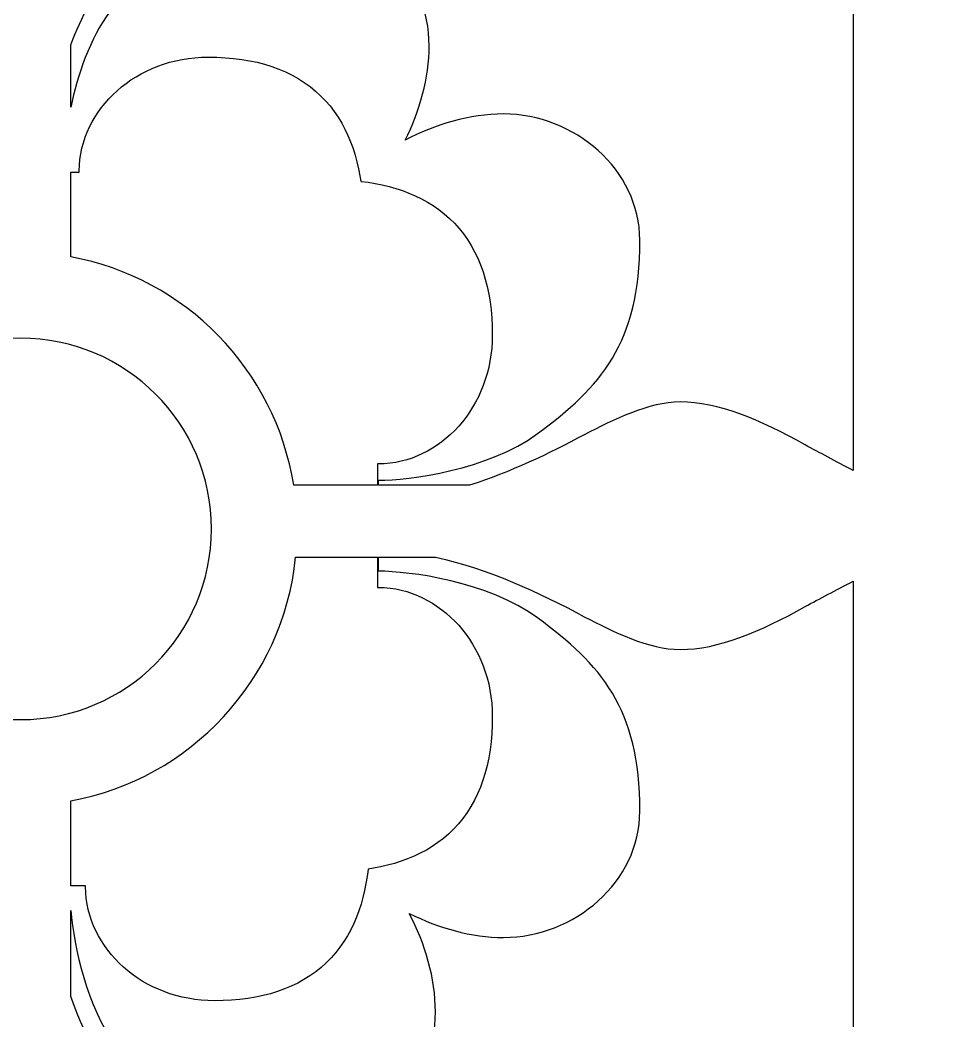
# Model space of a CAD drawing. Header units: centimetres. Extents: x 14.5 to 20.6, y -2.7 to 9.
# Drawn here: x 15.321 to 15.922, y -1.455 to -0.808 of the extents above; entities that cross this region are included whole.
import ezdxf

# ---------------------------------------------------------------- set-up
doc = ezdxf.new("R2010")
doc.units = ezdxf.units.CM
doc.header["$MEASUREMENT"] = 0
doc.layers.add('layer 1', color=7, linetype='Continuous')

msp = doc.modelspace()

# ---------------------------------------------------------------- linework, layer by layer
at = {"layer": 'layer 1', "color": 250, "lineweight": 30}
for points, knots in [([(14.53548, -2.70131), (14.53548, -2.70131), (14.53548, 9.00077), (14.53548, 9.00077), (14.53548, 9.00077), (14.53548, 9.00077), (20.59893, 9.00077), (20.59893, 9.00077), (20.59893, 9.00077), (20.59893, 9.00077), (20.59893, -2.70131), (20.59893, -2.70131), (20.59893, -2.70131), (20.59893, -2.70131), (14.53548, -2.70131), (14.53548, -2.70131)], [0, 0, 0, 0, 0.2, 0.2, 0.2, 0.2, 0.4, 0.4, 0.4, 0.4, 0.6, 0.6, 0.6, 0.6, 1, 1, 1, 1]), ([(15.8605, -1.0992), (15.8605, -1.0992), (15.8605, -0.23466), (15.8605, -0.23466), (15.8605, -0.23466), (15.84914, -0.24053), (15.83853, -0.24618), (15.82935, -0.25116), (15.82935, -0.25116), (15.79992, -0.26753), (15.77294, -0.27897), (15.7484, -0.27897), (15.7484, -0.27897), (15.72795, -0.27897), (15.70505, -0.26753), (15.68624, -0.2577), (15.68624, -0.2577), (15.65679, -0.24207), (15.62381, -0.22645), (15.58989, -0.21926), (15.58989, -0.21926), (15.58989, -0.21926), (15.55294, -0.21926), (15.55294, -0.21926), (15.55294, -0.21926), (15.55294, -0.21926), (15.55294, -0.22826), (15.55294, -0.22826), (15.55294, -0.22826), (15.57257, -0.22826), (15.6241, -0.23481), (15.65598, -0.25853), (15.65598, -0.25853), (15.69688, -0.28878), (15.72222, -0.31658), (15.72222, -0.38365), (15.72222, -0.38365), (15.72222, -0.42945), (15.67971, -0.46543), (15.6339, -0.46543), (15.6339, -0.46543), (15.61317, -0.46543), (15.59178, -0.4594), (15.57282, -0.44984), (15.57282, -0.44984), (15.58318, -0.46945), (15.5898, -0.49189), (15.5898, -0.51361), (15.5898, -0.51361), (15.5898, -0.55942), (15.55383, -0.60193), (15.50803, -0.60193), (15.50803, -0.60193), (15.44096, -0.60193), (15.41316, -0.57659), (15.3829, -0.53569), (15.3829, -0.53569), (15.36394, -0.5102), (15.35595, -0.47216), (15.35351, -0.44789), (15.35351, -0.44789), (15.35351, -0.44789), (15.35351, -0.50362), (15.35351, -0.50362), (15.35351, -0.50362), (15.36141, -0.52544), (15.37175, -0.54647), (15.38209, -0.56595), (15.38209, -0.56595), (15.3919, -0.58476), (15.40335, -0.60766), (15.40335, -0.62811), (15.40335, -0.62811), (15.40335, -0.64267), (15.39932, -0.6581), (15.39262, -0.67438), (15.39262, -0.67438), (15.39683, -0.68672), (15.39926, -0.69853), (15.39926, -0.70983), (15.39926, -0.70983), (15.39926, -0.73028), (15.38782, -0.75318), (15.37799, -0.77199), (15.37799, -0.77199), (15.36936, -0.78826), (15.36072, -0.8056), (15.35351, -0.82359), (15.35351, -0.82359), (15.35351, -0.82359), (15.35351, -0.86402), (15.35351, -0.86402), (15.35351, -0.86402), (15.35794, -0.8432), (15.36579, -0.81976), (15.37882, -0.80225), (15.37882, -0.80225), (15.40907, -0.76135), (15.43687, -0.73601), (15.50394, -0.73601), (15.50394, -0.73601), (15.54974, -0.73601), (15.58572, -0.77852), (15.58572, -0.82433), (15.58572, -0.82433), (15.58572, -0.84505), (15.57969, -0.86645), (15.57013, -0.88541), (15.57013, -0.88541), (15.58974, -0.87505), (15.61218, -0.86842), (15.6339, -0.86842), (15.6339, -0.86842), (15.67971, -0.86842), (15.72222, -0.9044), (15.72222, -0.9502), (15.72222, -0.9502), (15.72222, -1.01727), (15.69688, -1.04507), (15.65598, -1.07532), (15.65598, -1.07532), (15.6241, -1.09904), (15.57257, -1.10559), (15.55294, -1.10559), (15.55294, -1.10559), (15.55294, -1.10559), (15.55294, -1.10877), (15.55294, -1.10877), (15.55294, -1.10877), (15.55294, -1.10877), (15.61192, -1.10877), (15.61192, -1.10877), (15.61192, -1.10877), (15.63802, -1.10058), (15.66321, -1.08836), (15.68624, -1.07614), (15.68624, -1.07614), (15.70505, -1.06632), (15.72795, -1.05488), (15.7484, -1.05488), (15.7484, -1.05488), (15.77294, -1.05488), (15.79992, -1.06632), (15.82935, -1.08269), (15.82935, -1.08269), (15.83853, -1.08767), (15.84914, -1.09333), (15.8605, -1.0992)], [0, 0, 0, 0, 0.026316, 0.026316, 0.026316, 0.026316, 0.052632, 0.052632, 0.052632, 0.052632, 0.078947, 0.078947, 0.078947, 0.078947, 0.105263, 0.105263, 0.105263, 0.105263, 0.131579, 0.131579, 0.131579, 0.131579, 0.157895, 0.157895, 0.157895, 0.157895, 0.184211, 0.184211, 0.184211, 0.184211, 0.210526, 0.210526, 0.210526, 0.210526, 0.236842, 0.236842, 0.236842, 0.236842, 0.263158, 0.263158, 0.263158, 0.263158, 0.289474, 0.289474, 0.289474, 0.289474, 0.315789, 0.315789, 0.315789, 0.315789, 0.342105, 0.342105, 0.342105, 0.342105, 0.368421, 0.368421, 0.368421, 0.368421, 0.394737, 0.394737, 0.394737, 0.394737, 0.421053, 0.421053, 0.421053, 0.421053, 0.447368, 0.447368, 0.447368, 0.447368, 0.473684, 0.473684, 0.473684, 0.473684, 0.5, 0.5, 0.5, 0.5, 0.526316, 0.526316, 0.526316, 0.526316, 0.552632, 0.552632, 0.552632, 0.552632, 0.578947, 0.578947, 0.578947, 0.578947, 0.605263, 0.605263, 0.605263, 0.605263, 0.631579, 0.631579, 0.631579, 0.631579, 0.657895, 0.657895, 0.657895, 0.657895, 0.684211, 0.684211, 0.684211, 0.684211, 0.710526, 0.710526, 0.710526, 0.710526, 0.736842, 0.736842, 0.736842, 0.736842, 0.763158, 0.763158, 0.763158, 0.763158, 0.789474, 0.789474, 0.789474, 0.789474, 0.815789, 0.815789, 0.815789, 0.815789, 0.842105, 0.842105, 0.842105, 0.842105, 0.868421, 0.868421, 0.868421, 0.868421, 0.894737, 0.894737, 0.894737, 0.894737, 0.921053, 0.921053, 0.921053, 0.921053, 0.947368, 0.947368, 0.947368, 0.947368, 1, 1, 1, 1]), ([(15.35351, -0.90601), (15.35351, -0.90601), (15.35351, -0.96094), (15.35351, -0.96094), (15.35351, -0.96094), (15.42779, -0.97451), (15.48608, -1.03392), (15.49797, -1.10877), (15.49797, -1.10877), (15.49797, -1.10877), (15.55222, -1.10877), (15.55222, -1.10877), (15.55222, -1.10877), (15.55222, -1.10877), (15.55222, -1.09505), (15.55222, -1.09505), (15.55222, -1.09505), (15.55222, -1.09505), (15.55322, -1.09505), (15.55322, -1.09505), (15.55322, -1.09505), (15.55322, -1.09505), (15.55667, -1.09494), (15.55667, -1.09494), (15.55667, -1.09494), (15.55667, -1.09494), (15.56038, -1.09461), (15.56038, -1.09461), (15.56038, -1.09461), (15.56038, -1.09461), (15.56405, -1.09406), (15.56405, -1.09406), (15.56405, -1.09406), (15.56405, -1.09406), (15.56766, -1.09331), (15.56766, -1.09331), (15.56766, -1.09331), (15.56766, -1.09331), (15.57121, -1.09235), (15.57121, -1.09235), (15.57121, -1.09235), (15.57121, -1.09235), (15.57471, -1.09121), (15.57471, -1.09121), (15.57471, -1.09121), (15.57471, -1.09121), (15.57813, -1.08987), (15.57813, -1.08987), (15.57813, -1.08987), (15.57813, -1.08987), (15.58147, -1.08836), (15.58147, -1.08836), (15.58147, -1.08836), (15.58147, -1.08836), (15.58473, -1.08668), (15.58473, -1.08668), (15.58473, -1.08668), (15.58473, -1.08668), (15.5879, -1.08483), (15.5879, -1.08483), (15.5879, -1.08483), (15.5879, -1.08483), (15.59098, -1.08282), (15.59098, -1.08282), (15.59098, -1.08282), (15.59098, -1.08282), (15.59397, -1.08066), (15.59397, -1.08066), (15.59397, -1.08066), (15.59397, -1.08066), (15.59685, -1.07834), (15.59685, -1.07834), (15.59685, -1.07834), (15.59685, -1.07834), (15.59963, -1.07588), (15.59963, -1.07588), (15.59963, -1.07588), (15.59963, -1.07588), (15.60231, -1.07328), (15.60231, -1.07328), (15.60231, -1.07328), (15.60231, -1.07328), (15.60487, -1.07054), (15.60487, -1.07054), (15.60487, -1.07054), (15.60487, -1.07054), (15.60731, -1.06767), (15.60731, -1.06767), (15.60731, -1.06767), (15.60731, -1.06767), (15.60964, -1.06468), (15.60964, -1.06468), (15.60964, -1.06468), (15.60964, -1.06468), (15.61184, -1.06155), (15.61184, -1.06155), (15.61184, -1.06155), (15.61184, -1.06155), (15.6139, -1.05831), (15.6139, -1.05831), (15.6139, -1.05831), (15.6139, -1.05831), (15.61583, -1.05495), (15.61583, -1.05495), (15.61583, -1.05495), (15.61583, -1.05495), (15.61763, -1.05148), (15.61763, -1.05148), (15.61763, -1.05148), (15.61763, -1.05148), (15.61927, -1.0479), (15.61927, -1.0479), (15.61927, -1.0479), (15.61927, -1.0479), (15.62077, -1.04421), (15.62077, -1.04421), (15.62077, -1.04421), (15.62077, -1.04421), (15.6221, -1.04042), (15.6221, -1.04042), (15.6221, -1.04042), (15.6221, -1.04042), (15.62328, -1.03654), (15.62328, -1.03654), (15.62328, -1.03654), (15.62328, -1.03654), (15.62429, -1.03257), (15.62429, -1.03257), (15.62429, -1.03257), (15.62429, -1.03257), (15.62512, -1.02852), (15.62512, -1.02852), (15.62512, -1.02852), (15.62512, -1.02852), (15.62578, -1.02438), (15.62578, -1.02438), (15.62578, -1.02438), (15.62578, -1.02438), (15.62626, -1.02017), (15.62626, -1.02017), (15.62626, -1.02017), (15.62626, -1.02017), (15.62655, -1.01589), (15.62655, -1.01589), (15.62655, -1.01589), (15.62655, -1.01589), (15.62664, -1.0116), (15.62664, -1.0116), (15.62664, -1.0116), (15.62664, -1.0116), (15.62655, -1.00595), (15.62655, -1.00595), (15.62655, -1.00595), (15.62655, -1.00595), (15.62628, -1.0005), (15.62628, -1.0005), (15.62628, -1.0005), (15.62628, -1.0005), (15.62582, -0.9952), (15.62582, -0.9952), (15.62582, -0.9952), (15.62582, -0.9952), (15.62518, -0.99002), (15.62518, -0.99002), (15.62518, -0.99002), (15.62518, -0.99002), (15.62435, -0.98498), (15.62435, -0.98498), (15.62435, -0.98498), (15.62435, -0.98498), (15.62333, -0.98008), (15.62333, -0.98008), (15.62333, -0.98008), (15.62333, -0.98008), (15.62211, -0.97531), (15.62211, -0.97531), (15.62211, -0.97531), (15.62211, -0.97531), (15.62069, -0.97067), (15.62069, -0.97067), (15.62069, -0.97067), (15.62069, -0.97067), (15.61906, -0.96618), (15.61906, -0.96618), (15.61906, -0.96618), (15.61906, -0.96618), (15.61724, -0.96183), (15.61724, -0.96183), (15.61724, -0.96183), (15.61724, -0.96183), (15.61521, -0.95763), (15.61521, -0.95763), (15.61521, -0.95763), (15.61521, -0.95763), (15.61297, -0.95358), (15.61297, -0.95358), (15.61297, -0.95358), (15.61297, -0.95358), (15.61053, -0.9497), (15.61053, -0.9497), (15.61053, -0.9497), (15.61053, -0.9497), (15.6079, -0.946), (15.6079, -0.946), (15.6079, -0.946), (15.6079, -0.946), (15.60507, -0.94247), (15.60507, -0.94247), (15.60507, -0.94247), (15.60507, -0.94247), (15.60206, -0.93914), (15.60206, -0.93914), (15.60206, -0.93914), (15.60206, -0.93914), (15.59886, -0.93599), (15.59886, -0.93599), (15.59886, -0.93599), (15.59886, -0.93599), (15.59552, -0.93305), (15.59552, -0.93305), (15.59552, -0.93305), (15.59552, -0.93305), (15.59202, -0.93031), (15.59202, -0.93031), (15.59202, -0.93031), (15.59202, -0.93031), (15.58837, -0.92777), (15.58837, -0.92777), (15.58837, -0.92777), (15.58837, -0.92777), (15.5846, -0.92544), (15.5846, -0.92544), (15.5846, -0.92544), (15.5846, -0.92544), (15.58072, -0.9233), (15.58072, -0.9233), (15.58072, -0.9233), (15.58072, -0.9233), (15.57672, -0.92136), (15.57672, -0.92136), (15.57672, -0.92136), (15.57672, -0.92136), (15.57263, -0.9196), (15.57263, -0.9196), (15.57263, -0.9196), (15.57263, -0.9196), (15.56844, -0.91803), (15.56844, -0.91803), (15.56844, -0.91803), (15.56844, -0.91803), (15.56416, -0.91663), (15.56416, -0.91663), (15.56416, -0.91663), (15.56416, -0.91663), (15.5598, -0.9154), (15.5598, -0.9154), (15.5598, -0.9154), (15.5598, -0.9154), (15.55537, -0.91433), (15.55537, -0.91433), (15.55537, -0.91433), (15.55537, -0.91433), (15.55085, -0.91342), (15.55085, -0.91342), (15.55085, -0.91342), (15.55085, -0.91342), (15.54626, -0.91266), (15.54626, -0.91266), (15.54626, -0.91266), (15.54626, -0.91266), (15.5416, -0.91203), (15.5416, -0.91203), (15.5416, -0.91203), (15.5416, -0.91203), (15.54147, -0.91202), (15.54147, -0.91202), (15.54147, -0.91202), (15.54147, -0.91202), (15.54091, -0.90851), (15.54091, -0.90851), (15.54091, -0.90851), (15.54091, -0.90851), (15.54003, -0.90394), (15.54003, -0.90394), (15.54003, -0.90394), (15.54003, -0.90394), (15.53899, -0.89944), (15.53899, -0.89944), (15.53899, -0.89944), (15.53899, -0.89944), (15.53779, -0.89503), (15.53779, -0.89503), (15.53779, -0.89503), (15.53779, -0.89503), (15.53641, -0.8907), (15.53641, -0.8907), (15.53641, -0.8907), (15.53641, -0.8907), (15.53487, -0.88646), (15.53487, -0.88646), (15.53487, -0.88646), (15.53487, -0.88646), (15.53313, -0.8823), (15.53313, -0.8823), (15.53313, -0.8823), (15.53313, -0.8823), (15.53121, -0.87825), (15.53121, -0.87825), (15.53121, -0.87825), (15.53121, -0.87825), (15.52909, -0.87432), (15.52909, -0.87432), (15.52909, -0.87432), (15.52909, -0.87432), (15.52677, -0.87049), (15.52677, -0.87049), (15.52677, -0.87049), (15.52677, -0.87049), (15.52425, -0.8668), (15.52425, -0.8668), (15.52425, -0.8668), (15.52425, -0.8668), (15.52152, -0.86324), (15.52152, -0.86324), (15.52152, -0.86324), (15.52152, -0.86324), (15.51858, -0.85984), (15.51858, -0.85984), (15.51858, -0.85984), (15.51858, -0.85984), (15.51544, -0.8566), (15.51544, -0.8566), (15.51544, -0.8566), (15.51544, -0.8566), (15.5121, -0.85354), (15.5121, -0.85354), (15.5121, -0.85354), (15.5121, -0.85354), (15.50857, -0.85066), (15.50857, -0.85066), (15.50857, -0.85066), (15.50857, -0.85066), (15.50486, -0.84798), (15.50486, -0.84798), (15.50486, -0.84798), (15.50486, -0.84798), (15.50096, -0.8455), (15.50096, -0.8455), (15.50096, -0.8455), (15.50096, -0.8455), (15.4969, -0.84322), (15.4969, -0.84322), (15.4969, -0.84322), (15.4969, -0.84322), (15.49268, -0.84116), (15.49268, -0.84116), (15.49268, -0.84116), (15.49268, -0.84116), (15.4883, -0.8393), (15.4883, -0.8393), (15.4883, -0.8393), (15.4883, -0.8393), (15.48378, -0.83765), (15.48378, -0.83765), (15.48378, -0.83765), (15.48378, -0.83765), (15.47911, -0.8362), (15.47911, -0.8362), (15.47911, -0.8362), (15.47911, -0.8362), (15.47431, -0.83496), (15.47431, -0.83496), (15.47431, -0.83496), (15.47431, -0.83496), (15.46937, -0.83392), (15.46937, -0.83392), (15.46937, -0.83392), (15.46937, -0.83392), (15.4643, -0.83307), (15.4643, -0.83307), (15.4643, -0.83307), (15.4643, -0.83307), (15.45908, -0.83242), (15.45908, -0.83242), (15.45908, -0.83242), (15.45908, -0.83242), (15.45373, -0.83195), (15.45373, -0.83195), (15.45373, -0.83195), (15.45373, -0.83195), (15.44824, -0.83168), (15.44824, -0.83168), (15.44824, -0.83168), (15.44824, -0.83168), (15.44254, -0.83158), (15.44254, -0.83158), (15.44254, -0.83158), (15.44254, -0.83158), (15.43825, -0.83168), (15.43825, -0.83168), (15.43825, -0.83168), (15.43825, -0.83168), (15.43397, -0.83197), (15.43397, -0.83197), (15.43397, -0.83197), (15.43397, -0.83197), (15.42976, -0.83245), (15.42976, -0.83245), (15.42976, -0.83245), (15.42976, -0.83245), (15.42563, -0.8331), (15.42563, -0.8331), (15.42563, -0.8331), (15.42563, -0.8331), (15.42157, -0.83394), (15.42157, -0.83394), (15.42157, -0.83394), (15.42157, -0.83394), (15.4176, -0.83495), (15.4176, -0.83495), (15.4176, -0.83495), (15.4176, -0.83495), (15.41372, -0.83613), (15.41372, -0.83613), (15.41372, -0.83613), (15.41372, -0.83613), (15.40993, -0.83746), (15.40993, -0.83746), (15.40993, -0.83746), (15.40993, -0.83746), (15.40624, -0.83896), (15.40624, -0.83896), (15.40624, -0.83896), (15.40624, -0.83896), (15.40266, -0.8406), (15.40266, -0.8406), (15.40266, -0.8406), (15.40266, -0.8406), (15.39919, -0.84239), (15.39919, -0.84239), (15.39919, -0.84239), (15.39919, -0.84239), (15.39583, -0.84432), (15.39583, -0.84432), (15.39583, -0.84432), (15.39583, -0.84432), (15.39259, -0.84639), (15.39259, -0.84639), (15.39259, -0.84639), (15.39259, -0.84639), (15.38946, -0.84859), (15.38946, -0.84859), (15.38946, -0.84859), (15.38946, -0.84859), (15.38646, -0.85091), (15.38646, -0.85091), (15.38646, -0.85091), (15.38646, -0.85091), (15.3836, -0.85336), (15.3836, -0.85336), (15.3836, -0.85336), (15.3836, -0.85336), (15.38085, -0.85592), (15.38085, -0.85592), (15.38085, -0.85592), (15.38085, -0.85592), (15.37826, -0.85859), (15.37826, -0.85859), (15.37826, -0.85859), (15.37826, -0.85859), (15.37579, -0.86138), (15.37579, -0.86138), (15.37579, -0.86138), (15.37579, -0.86138), (15.37348, -0.86426), (15.37348, -0.86426), (15.37348, -0.86426), (15.37348, -0.86426), (15.37131, -0.86725), (15.37131, -0.86725), (15.37131, -0.86725), (15.37131, -0.86725), (15.3693, -0.87033), (15.3693, -0.87033), (15.3693, -0.87033), (15.3693, -0.87033), (15.36745, -0.8735), (15.36745, -0.8735), (15.36745, -0.8735), (15.36745, -0.8735), (15.36577, -0.87676), (15.36577, -0.87676), (15.36577, -0.87676), (15.36577, -0.87676), (15.36426, -0.8801), (15.36426, -0.8801), (15.36426, -0.8801), (15.36426, -0.8801), (15.36293, -0.88352), (15.36293, -0.88352), (15.36293, -0.88352), (15.36293, -0.88352), (15.36178, -0.88701), (15.36178, -0.88701), (15.36178, -0.88701), (15.36178, -0.88701), (15.36083, -0.89056), (15.36083, -0.89056), (15.36083, -0.89056), (15.36083, -0.89056), (15.36007, -0.89418), (15.36007, -0.89418), (15.36007, -0.89418), (15.36007, -0.89418), (15.35952, -0.89785), (15.35952, -0.89785), (15.35952, -0.89785), (15.35952, -0.89785), (15.35919, -0.90155), (15.35919, -0.90155), (15.35919, -0.90155), (15.35919, -0.90155), (15.35908, -0.90501), (15.35908, -0.90501), (15.35908, -0.90501), (15.35908, -0.90501), (15.35908, -0.90601), (15.35908, -0.90601), (15.35908, -0.90601), (15.35908, -0.90601), (15.35351, -0.90601), (15.35351, -0.90601)], [0, 0, 0, 0, 0.007463, 0.007463, 0.007463, 0.007463, 0.014925, 0.014925, 0.014925, 0.014925, 0.022388, 0.022388, 0.022388, 0.022388, 0.029851, 0.029851, 0.029851, 0.029851, 0.037313, 0.037313, 0.037313, 0.037313, 0.044776, 0.044776, 0.044776, 0.044776, 0.052239, 0.052239, 0.052239, 0.052239, 0.059701, 0.059701, 0.059701, 0.059701, 0.067164, 0.067164, 0.067164, 0.067164, 0.074627, 0.074627, 0.074627, 0.074627, 0.08209, 0.08209, 0.08209, 0.08209, 0.089552, 0.089552, 0.089552, 0.089552, 0.097015, 0.097015, 0.097015, 0.097015, 0.104478, 0.104478, 0.104478, 0.104478, 0.11194, 0.11194, 0.11194, 0.11194, 0.119403, 0.119403, 0.119403, 0.119403, 0.126866, 0.126866, 0.126866, 0.126866, 0.134328, 0.134328, 0.134328, 0.134328, 0.141791, 0.141791, 0.141791, 0.141791, 0.149254, 0.149254, 0.149254, 0.149254, 0.156716, 0.156716, 0.156716, 0.156716, 0.164179, 0.164179, 0.164179, 0.164179, 0.171642, 0.171642, 0.171642, 0.171642, 0.179104, 0.179104, 0.179104, 0.179104, 0.186567, 0.186567, 0.186567, 0.186567, 0.19403, 0.19403, 0.19403, 0.19403, 0.201493, 0.201493, 0.201493, 0.201493, 0.208955, 0.208955, 0.208955, 0.208955, 0.216418, 0.216418, 0.216418, 0.216418, 0.223881, 0.223881, 0.223881, 0.223881, 0.231343, 0.231343, 0.231343, 0.231343, 0.238806, 0.238806, 0.238806, 0.238806, 0.246269, 0.246269, 0.246269, 0.246269, 0.253731, 0.253731, 0.253731, 0.253731, 0.261194, 0.261194, 0.261194, 0.261194, 0.268657, 0.268657, 0.268657, 0.268657, 0.276119, 0.276119, 0.276119, 0.276119, 0.283582, 0.283582, 0.283582, 0.283582, 0.291045, 0.291045, 0.291045, 0.291045, 0.298507, 0.298507, 0.298507, 0.298507, 0.30597, 0.30597, 0.30597, 0.30597, 0.313433, 0.313433, 0.313433, 0.313433, 0.320896, 0.320896, 0.320896, 0.320896, 0.328358, 0.328358, 0.328358, 0.328358, 0.335821, 0.335821, 0.335821, 0.335821, 0.343284, 0.343284, 0.343284, 0.343284, 0.350746, 0.350746, 0.350746, 0.350746, 0.358209, 0.358209, 0.358209, 0.358209, 0.365672, 0.365672, 0.365672, 0.365672, 0.373134, 0.373134, 0.373134, 0.373134, 0.380597, 0.380597, 0.380597, 0.380597, 0.38806, 0.38806, 0.38806, 0.38806, 0.395522, 0.395522, 0.395522, 0.395522, 0.402985, 0.402985, 0.402985, 0.402985, 0.410448, 0.410448, 0.410448, 0.410448, 0.41791, 0.41791, 0.41791, 0.41791, 0.425373, 0.425373, 0.425373, 0.425373, 0.432836, 0.432836, 0.432836, 0.432836, 0.440299, 0.440299, 0.440299, 0.440299, 0.447761, 0.447761, 0.447761, 0.447761, 0.455224, 0.455224, 0.455224, 0.455224, 0.462687, 0.462687, 0.462687, 0.462687, 0.470149, 0.470149, 0.470149, 0.470149, 0.477612, 0.477612, 0.477612, 0.477612, 0.485075, 0.485075, 0.485075, 0.485075, 0.492537, 0.492537, 0.492537, 0.492537, 0.5, 0.5, 0.5, 0.5, 0.507463, 0.507463, 0.507463, 0.507463, 0.514925, 0.514925, 0.514925, 0.514925, 0.522388, 0.522388, 0.522388, 0.522388, 0.529851, 0.529851, 0.529851, 0.529851, 0.537313, 0.537313, 0.537313, 0.537313, 0.544776, 0.544776, 0.544776, 0.544776, 0.552239, 0.552239, 0.552239, 0.552239, 0.559701, 0.559701, 0.559701, 0.559701, 0.567164, 0.567164, 0.567164, 0.567164, 0.574627, 0.574627, 0.574627, 0.574627, 0.58209, 0.58209, 0.58209, 0.58209, 0.589552, 0.589552, 0.589552, 0.589552, 0.597015, 0.597015, 0.597015, 0.597015, 0.604478, 0.604478, 0.604478, 0.604478, 0.61194, 0.61194, 0.61194, 0.61194, 0.619403, 0.619403, 0.619403, 0.619403, 0.626866, 0.626866, 0.626866, 0.626866, 0.634328, 0.634328, 0.634328, 0.634328, 0.641791, 0.641791, 0.641791, 0.641791, 0.649254, 0.649254, 0.649254, 0.649254, 0.656716, 0.656716, 0.656716, 0.656716, 0.664179, 0.664179, 0.664179, 0.664179, 0.671642, 0.671642, 0.671642, 0.671642, 0.679104, 0.679104, 0.679104, 0.679104, 0.686567, 0.686567, 0.686567, 0.686567, 0.69403, 0.69403, 0.69403, 0.69403, 0.701493, 0.701493, 0.701493, 0.701493, 0.708955, 0.708955, 0.708955, 0.708955, 0.716418, 0.716418, 0.716418, 0.716418, 0.723881, 0.723881, 0.723881, 0.723881, 0.731343, 0.731343, 0.731343, 0.731343, 0.738806, 0.738806, 0.738806, 0.738806, 0.746269, 0.746269, 0.746269, 0.746269, 0.753731, 0.753731, 0.753731, 0.753731, 0.761194, 0.761194, 0.761194, 0.761194, 0.768657, 0.768657, 0.768657, 0.768657, 0.776119, 0.776119, 0.776119, 0.776119, 0.783582, 0.783582, 0.783582, 0.783582, 0.791045, 0.791045, 0.791045, 0.791045, 0.798507, 0.798507, 0.798507, 0.798507, 0.80597, 0.80597, 0.80597, 0.80597, 0.813433, 0.813433, 0.813433, 0.813433, 0.820896, 0.820896, 0.820896, 0.820896, 0.828358, 0.828358, 0.828358, 0.828358, 0.835821, 0.835821, 0.835821, 0.835821, 0.843284, 0.843284, 0.843284, 0.843284, 0.850746, 0.850746, 0.850746, 0.850746, 0.858209, 0.858209, 0.858209, 0.858209, 0.865672, 0.865672, 0.865672, 0.865672, 0.873134, 0.873134, 0.873134, 0.873134, 0.880597, 0.880597, 0.880597, 0.880597, 0.88806, 0.88806, 0.88806, 0.88806, 0.895522, 0.895522, 0.895522, 0.895522, 0.902985, 0.902985, 0.902985, 0.902985, 0.910448, 0.910448, 0.910448, 0.910448, 0.91791, 0.91791, 0.91791, 0.91791, 0.925373, 0.925373, 0.925373, 0.925373, 0.932836, 0.932836, 0.932836, 0.932836, 0.940299, 0.940299, 0.940299, 0.940299, 0.947761, 0.947761, 0.947761, 0.947761, 0.955224, 0.955224, 0.955224, 0.955224, 0.962687, 0.962687, 0.962687, 0.962687, 0.970149, 0.970149, 0.970149, 0.970149, 0.977612, 0.977612, 0.977612, 0.977612, 0.985075, 0.985075, 0.985075, 0.985075, 1, 1, 1, 1]), ([(15.19765, -1.13707), (15.19765, -1.06887), (15.25295, -1.01356), (15.32116, -1.01356), (15.32116, -1.01356), (15.38936, -1.01356), (15.44467, -1.06887), (15.44467, -1.13707), (15.44467, -1.13707), (15.44467, -1.20527), (15.38936, -1.26058), (15.32116, -1.26058), (15.32116, -1.26058), (15.25295, -1.26058), (15.19765, -1.20527), (15.19765, -1.13707)], [0, 0, 0, 0, 0.2, 0.2, 0.2, 0.2, 0.4, 0.4, 0.4, 0.4, 0.6, 0.6, 0.6, 0.6, 1, 1, 1, 1]), ([(15.8605, -2.0354), (15.8605, -2.0354), (15.8605, -1.17086), (15.8605, -1.17086), (15.8605, -1.17086), (15.84914, -1.17673), (15.83853, -1.18238), (15.82935, -1.18737), (15.82935, -1.18737), (15.79992, -1.20373), (15.77294, -1.21517), (15.7484, -1.21517), (15.7484, -1.21517), (15.72795, -1.21517), (15.70505, -1.20373), (15.68624, -1.19391), (15.68624, -1.19391), (15.65679, -1.17828), (15.62381, -1.16265), (15.58989, -1.15547), (15.58989, -1.15547), (15.58989, -1.15547), (15.55294, -1.15547), (15.55294, -1.15547), (15.55294, -1.15547), (15.55294, -1.15547), (15.55294, -1.16447), (15.55294, -1.16447), (15.55294, -1.16447), (15.57257, -1.16447), (15.6241, -1.17101), (15.65598, -1.19473), (15.65598, -1.19473), (15.69688, -1.22499), (15.72222, -1.25279), (15.72222, -1.31986), (15.72222, -1.31986), (15.72222, -1.36566), (15.67971, -1.40163), (15.6339, -1.40163), (15.6339, -1.40163), (15.61317, -1.40163), (15.59178, -1.3956), (15.57282, -1.38604), (15.57282, -1.38604), (15.58318, -1.40565), (15.5898, -1.4281), (15.5898, -1.44981), (15.5898, -1.44981), (15.5898, -1.49563), (15.55383, -1.53814), (15.50803, -1.53814), (15.50803, -1.53814), (15.44096, -1.53814), (15.41316, -1.5128), (15.3829, -1.4719), (15.3829, -1.4719), (15.36394, -1.44641), (15.35595, -1.40836), (15.35351, -1.3841), (15.35351, -1.3841), (15.35351, -1.3841), (15.35351, -1.43983), (15.35351, -1.43983), (15.35351, -1.43983), (15.36141, -1.46165), (15.37175, -1.48267), (15.38209, -1.50215), (15.38209, -1.50215), (15.3919, -1.52097), (15.40335, -1.54387), (15.40335, -1.56431), (15.40335, -1.56431), (15.40335, -1.57888), (15.39932, -1.59431), (15.39262, -1.61059), (15.39262, -1.61059), (15.39683, -1.62293), (15.39926, -1.63474), (15.39926, -1.64604), (15.39926, -1.64604), (15.39926, -1.66649), (15.38782, -1.68939), (15.37799, -1.7082), (15.37799, -1.7082), (15.36936, -1.72446), (15.36072, -1.74181), (15.35351, -1.7598), (15.35351, -1.7598), (15.35351, -1.7598), (15.35351, -1.80023), (15.35351, -1.80023), (15.35351, -1.80023), (15.35794, -1.77941), (15.36579, -1.75597), (15.37882, -1.73845), (15.37882, -1.73845), (15.40907, -1.69756), (15.43687, -1.67221), (15.50394, -1.67221), (15.50394, -1.67221), (15.54974, -1.67221), (15.58572, -1.71473), (15.58572, -1.76054), (15.58572, -1.76054), (15.58572, -1.78126), (15.57969, -1.80266), (15.57013, -1.82161), (15.57013, -1.82161), (15.58974, -1.81125), (15.61218, -1.80463), (15.6339, -1.80463), (15.6339, -1.80463), (15.67971, -1.80463), (15.72222, -1.84061), (15.72222, -1.88641), (15.72222, -1.88641), (15.72222, -1.95348), (15.69688, -1.98127), (15.65598, -2.01153), (15.65598, -2.01153), (15.6241, -2.03525), (15.57257, -2.0418), (15.55294, -2.0418), (15.55294, -2.0418), (15.55294, -2.0418), (15.55294, -2.04497), (15.55294, -2.04497), (15.55294, -2.04497), (15.55294, -2.04497), (15.61192, -2.04497), (15.61192, -2.04497), (15.61192, -2.04497), (15.63802, -2.03679), (15.66321, -2.02457), (15.68624, -2.01235), (15.68624, -2.01235), (15.70505, -2.00253), (15.72795, -1.99109), (15.7484, -1.99109), (15.7484, -1.99109), (15.77294, -1.99109), (15.79992, -2.00253), (15.82935, -2.0189), (15.82935, -2.0189), (15.83853, -2.02388), (15.84914, -2.02953), (15.8605, -2.0354)], [0, 0, 0, 0, 0.026316, 0.026316, 0.026316, 0.026316, 0.052632, 0.052632, 0.052632, 0.052632, 0.078947, 0.078947, 0.078947, 0.078947, 0.105263, 0.105263, 0.105263, 0.105263, 0.131579, 0.131579, 0.131579, 0.131579, 0.157895, 0.157895, 0.157895, 0.157895, 0.184211, 0.184211, 0.184211, 0.184211, 0.210526, 0.210526, 0.210526, 0.210526, 0.236842, 0.236842, 0.236842, 0.236842, 0.263158, 0.263158, 0.263158, 0.263158, 0.289474, 0.289474, 0.289474, 0.289474, 0.315789, 0.315789, 0.315789, 0.315789, 0.342105, 0.342105, 0.342105, 0.342105, 0.368421, 0.368421, 0.368421, 0.368421, 0.394737, 0.394737, 0.394737, 0.394737, 0.421053, 0.421053, 0.421053, 0.421053, 0.447368, 0.447368, 0.447368, 0.447368, 0.473684, 0.473684, 0.473684, 0.473684, 0.5, 0.5, 0.5, 0.5, 0.526316, 0.526316, 0.526316, 0.526316, 0.552632, 0.552632, 0.552632, 0.552632, 0.578947, 0.578947, 0.578947, 0.578947, 0.605263, 0.605263, 0.605263, 0.605263, 0.631579, 0.631579, 0.631579, 0.631579, 0.657895, 0.657895, 0.657895, 0.657895, 0.684211, 0.684211, 0.684211, 0.684211, 0.710526, 0.710526, 0.710526, 0.710526, 0.736842, 0.736842, 0.736842, 0.736842, 0.763158, 0.763158, 0.763158, 0.763158, 0.789474, 0.789474, 0.789474, 0.789474, 0.815789, 0.815789, 0.815789, 0.815789, 0.842105, 0.842105, 0.842105, 0.842105, 0.868421, 0.868421, 0.868421, 0.868421, 0.894737, 0.894737, 0.894737, 0.894737, 0.921053, 0.921053, 0.921053, 0.921053, 0.947368, 0.947368, 0.947368, 0.947368, 1, 1, 1, 1]), ([(15.55222, -1.15547), (15.55222, -1.15547), (15.49926, -1.15547), (15.49926, -1.15547), (15.49926, -1.15547), (15.49114, -1.23494), (15.43104, -1.29904), (15.35351, -1.3132), (15.35351, -1.3132), (15.35351, -1.3132), (15.35351, -1.36814), (15.35351, -1.36814), (15.35351, -1.36814), (15.35351, -1.36814), (15.36318, -1.36814), (15.36318, -1.36814), (15.36318, -1.36814), (15.36318, -1.36814), (15.36318, -1.36914), (15.36318, -1.36914), (15.36318, -1.36914), (15.36318, -1.36914), (15.36328, -1.37259), (15.36328, -1.37259), (15.36328, -1.37259), (15.36328, -1.37259), (15.36362, -1.3763), (15.36362, -1.3763), (15.36362, -1.3763), (15.36362, -1.3763), (15.36417, -1.37997), (15.36417, -1.37997), (15.36417, -1.37997), (15.36417, -1.37997), (15.36492, -1.38358), (15.36492, -1.38358), (15.36492, -1.38358), (15.36492, -1.38358), (15.36587, -1.38714), (15.36587, -1.38714), (15.36587, -1.38714), (15.36587, -1.38714), (15.36702, -1.39063), (15.36702, -1.39063), (15.36702, -1.39063), (15.36702, -1.39063), (15.36836, -1.39405), (15.36836, -1.39405), (15.36836, -1.39405), (15.36836, -1.39405), (15.36987, -1.39739), (15.36987, -1.39739), (15.36987, -1.39739), (15.36987, -1.39739), (15.37155, -1.40064), (15.37155, -1.40064), (15.37155, -1.40064), (15.37155, -1.40064), (15.3734, -1.40382), (15.3734, -1.40382), (15.3734, -1.40382), (15.3734, -1.40382), (15.37541, -1.4069), (15.37541, -1.4069), (15.37541, -1.4069), (15.37541, -1.4069), (15.37757, -1.40989), (15.37757, -1.40989), (15.37757, -1.40989), (15.37757, -1.40989), (15.37988, -1.41277), (15.37988, -1.41277), (15.37988, -1.41277), (15.37988, -1.41277), (15.38235, -1.41555), (15.38235, -1.41555), (15.38235, -1.41555), (15.38235, -1.41555), (15.38495, -1.41823), (15.38495, -1.41823), (15.38495, -1.41823), (15.38495, -1.41823), (15.38768, -1.42079), (15.38768, -1.42079), (15.38768, -1.42079), (15.38768, -1.42079), (15.39055, -1.42323), (15.39055, -1.42323), (15.39055, -1.42323), (15.39055, -1.42323), (15.39355, -1.42556), (15.39355, -1.42556), (15.39355, -1.42556), (15.39355, -1.42556), (15.39667, -1.42776), (15.39667, -1.42776), (15.39667, -1.42776), (15.39667, -1.42776), (15.39992, -1.42982), (15.39992, -1.42982), (15.39992, -1.42982), (15.39992, -1.42982), (15.40328, -1.43176), (15.40328, -1.43176), (15.40328, -1.43176), (15.40328, -1.43176), (15.40675, -1.43355), (15.40675, -1.43355), (15.40675, -1.43355), (15.40675, -1.43355), (15.41033, -1.43519), (15.41033, -1.43519), (15.41033, -1.43519), (15.41033, -1.43519), (15.41402, -1.43668), (15.41402, -1.43668), (15.41402, -1.43668), (15.41402, -1.43668), (15.4178, -1.43802), (15.4178, -1.43802), (15.4178, -1.43802), (15.4178, -1.43802), (15.42168, -1.4392), (15.42168, -1.4392), (15.42168, -1.4392), (15.42168, -1.4392), (15.42566, -1.44021), (15.42566, -1.44021), (15.42566, -1.44021), (15.42566, -1.44021), (15.42972, -1.44104), (15.42972, -1.44104), (15.42972, -1.44104), (15.42972, -1.44104), (15.43385, -1.4417), (15.43385, -1.4417), (15.43385, -1.4417), (15.43385, -1.4417), (15.43806, -1.44218), (15.43806, -1.44218), (15.43806, -1.44218), (15.43806, -1.44218), (15.44234, -1.44247), (15.44234, -1.44247), (15.44234, -1.44247), (15.44234, -1.44247), (15.44663, -1.44256), (15.44663, -1.44256), (15.44663, -1.44256), (15.44663, -1.44256), (15.45227, -1.44247), (15.45227, -1.44247), (15.45227, -1.44247), (15.45227, -1.44247), (15.45772, -1.4422), (15.45772, -1.4422), (15.45772, -1.4422), (15.45772, -1.4422), (15.46303, -1.44174), (15.46303, -1.44174), (15.46303, -1.44174), (15.46303, -1.44174), (15.46821, -1.4411), (15.46821, -1.4411), (15.46821, -1.4411), (15.46821, -1.4411), (15.47324, -1.44027), (15.47324, -1.44027), (15.47324, -1.44027), (15.47324, -1.44027), (15.47815, -1.43925), (15.47815, -1.43925), (15.47815, -1.43925), (15.47815, -1.43925), (15.48292, -1.43803), (15.48292, -1.43803), (15.48292, -1.43803), (15.48292, -1.43803), (15.48755, -1.43661), (15.48755, -1.43661), (15.48755, -1.43661), (15.48755, -1.43661), (15.49205, -1.43498), (15.49205, -1.43498), (15.49205, -1.43498), (15.49205, -1.43498), (15.4964, -1.43316), (15.4964, -1.43316), (15.4964, -1.43316), (15.4964, -1.43316), (15.5006, -1.43113), (15.5006, -1.43113), (15.5006, -1.43113), (15.5006, -1.43113), (15.50465, -1.42889), (15.50465, -1.42889), (15.50465, -1.42889), (15.50465, -1.42889), (15.50852, -1.42645), (15.50852, -1.42645), (15.50852, -1.42645), (15.50852, -1.42645), (15.51223, -1.42381), (15.51223, -1.42381), (15.51223, -1.42381), (15.51223, -1.42381), (15.51576, -1.42099), (15.51576, -1.42099), (15.51576, -1.42099), (15.51576, -1.42099), (15.51909, -1.41797), (15.51909, -1.41797), (15.51909, -1.41797), (15.51909, -1.41797), (15.52223, -1.41479), (15.52223, -1.41479), (15.52223, -1.41479), (15.52223, -1.41479), (15.52518, -1.41144), (15.52518, -1.41144), (15.52518, -1.41144), (15.52518, -1.41144), (15.52792, -1.40794), (15.52792, -1.40794), (15.52792, -1.40794), (15.52792, -1.40794), (15.53045, -1.40429), (15.53045, -1.40429), (15.53045, -1.40429), (15.53045, -1.40429), (15.53279, -1.40052), (15.53279, -1.40052), (15.53279, -1.40052), (15.53279, -1.40052), (15.53493, -1.39664), (15.53493, -1.39664), (15.53493, -1.39664), (15.53493, -1.39664), (15.53687, -1.39264), (15.53687, -1.39264), (15.53687, -1.39264), (15.53687, -1.39264), (15.53863, -1.38854), (15.53863, -1.38854), (15.53863, -1.38854), (15.53863, -1.38854), (15.5402, -1.38436), (15.5402, -1.38436), (15.5402, -1.38436), (15.5402, -1.38436), (15.5416, -1.38008), (15.5416, -1.38008), (15.5416, -1.38008), (15.5416, -1.38008), (15.54283, -1.37572), (15.54283, -1.37572), (15.54283, -1.37572), (15.54283, -1.37572), (15.54389, -1.37129), (15.54389, -1.37129), (15.54389, -1.37129), (15.54389, -1.37129), (15.54481, -1.36677), (15.54481, -1.36677), (15.54481, -1.36677), (15.54481, -1.36677), (15.54557, -1.36218), (15.54557, -1.36218), (15.54557, -1.36218), (15.54557, -1.36218), (15.54619, -1.35752), (15.54619, -1.35752), (15.54619, -1.35752), (15.54619, -1.35752), (15.54621, -1.35738), (15.54621, -1.35738), (15.54621, -1.35738), (15.54621, -1.35738), (15.54972, -1.35683), (15.54972, -1.35683), (15.54972, -1.35683), (15.54972, -1.35683), (15.55429, -1.35595), (15.55429, -1.35595), (15.55429, -1.35595), (15.55429, -1.35595), (15.55878, -1.35491), (15.55878, -1.35491), (15.55878, -1.35491), (15.55878, -1.35491), (15.5632, -1.35371), (15.5632, -1.35371), (15.5632, -1.35371), (15.5632, -1.35371), (15.56753, -1.35233), (15.56753, -1.35233), (15.56753, -1.35233), (15.56753, -1.35233), (15.57177, -1.35079), (15.57177, -1.35079), (15.57177, -1.35079), (15.57177, -1.35079), (15.57592, -1.34905), (15.57592, -1.34905), (15.57592, -1.34905), (15.57592, -1.34905), (15.57997, -1.34713), (15.57997, -1.34713), (15.57997, -1.34713), (15.57997, -1.34713), (15.58391, -1.34501), (15.58391, -1.34501), (15.58391, -1.34501), (15.58391, -1.34501), (15.58774, -1.34269), (15.58774, -1.34269), (15.58774, -1.34269), (15.58774, -1.34269), (15.59143, -1.34017), (15.59143, -1.34017), (15.59143, -1.34017), (15.59143, -1.34017), (15.59499, -1.33744), (15.59499, -1.33744), (15.59499, -1.33744), (15.59499, -1.33744), (15.59839, -1.3345), (15.59839, -1.3345), (15.59839, -1.3345), (15.59839, -1.3345), (15.60163, -1.33136), (15.60163, -1.33136), (15.60163, -1.33136), (15.60163, -1.33136), (15.60469, -1.32802), (15.60469, -1.32802), (15.60469, -1.32802), (15.60469, -1.32802), (15.60757, -1.32449), (15.60757, -1.32449), (15.60757, -1.32449), (15.60757, -1.32449), (15.61025, -1.32078), (15.61025, -1.32078), (15.61025, -1.32078), (15.61025, -1.32078), (15.61273, -1.31688), (15.61273, -1.31688), (15.61273, -1.31688), (15.61273, -1.31688), (15.615, -1.31282), (15.615, -1.31282), (15.615, -1.31282), (15.615, -1.31282), (15.61707, -1.3086), (15.61707, -1.3086), (15.61707, -1.3086), (15.61707, -1.3086), (15.61893, -1.30422), (15.61893, -1.30422), (15.61893, -1.30422), (15.61893, -1.30422), (15.62058, -1.2997), (15.62058, -1.2997), (15.62058, -1.2997), (15.62058, -1.2997), (15.62203, -1.29503), (15.62203, -1.29503), (15.62203, -1.29503), (15.62203, -1.29503), (15.62327, -1.29023), (15.62327, -1.29023), (15.62327, -1.29023), (15.62327, -1.29023), (15.62431, -1.28529), (15.62431, -1.28529), (15.62431, -1.28529), (15.62431, -1.28529), (15.62516, -1.28021), (15.62516, -1.28021), (15.62516, -1.28021), (15.62516, -1.28021), (15.62581, -1.275), (15.62581, -1.275), (15.62581, -1.275), (15.62581, -1.275), (15.62627, -1.26965), (15.62627, -1.26965), (15.62627, -1.26965), (15.62627, -1.26965), (15.62655, -1.26416), (15.62655, -1.26416), (15.62655, -1.26416), (15.62655, -1.26416), (15.62664, -1.25846), (15.62664, -1.25846), (15.62664, -1.25846), (15.62664, -1.25846), (15.62655, -1.25417), (15.62655, -1.25417), (15.62655, -1.25417), (15.62655, -1.25417), (15.62626, -1.24989), (15.62626, -1.24989), (15.62626, -1.24989), (15.62626, -1.24989), (15.62578, -1.24568), (15.62578, -1.24568), (15.62578, -1.24568), (15.62578, -1.24568), (15.62512, -1.24154), (15.62512, -1.24154), (15.62512, -1.24154), (15.62512, -1.24154), (15.62429, -1.23749), (15.62429, -1.23749), (15.62429, -1.23749), (15.62429, -1.23749), (15.62328, -1.23352), (15.62328, -1.23352), (15.62328, -1.23352), (15.62328, -1.23352), (15.6221, -1.22964), (15.6221, -1.22964), (15.6221, -1.22964), (15.6221, -1.22964), (15.62077, -1.22585), (15.62077, -1.22585), (15.62077, -1.22585), (15.62077, -1.22585), (15.61927, -1.22216), (15.61927, -1.22216), (15.61927, -1.22216), (15.61927, -1.22216), (15.61763, -1.21858), (15.61763, -1.21858), (15.61763, -1.21858), (15.61763, -1.21858), (15.61584, -1.21511), (15.61584, -1.21511), (15.61584, -1.21511), (15.61584, -1.21511), (15.6139, -1.21175), (15.6139, -1.21175), (15.6139, -1.21175), (15.6139, -1.21175), (15.61184, -1.2085), (15.61184, -1.2085), (15.61184, -1.2085), (15.61184, -1.2085), (15.60964, -1.20538), (15.60964, -1.20538), (15.60964, -1.20538), (15.60964, -1.20538), (15.60732, -1.20238), (15.60732, -1.20238), (15.60732, -1.20238), (15.60732, -1.20238), (15.60487, -1.19951), (15.60487, -1.19951), (15.60487, -1.19951), (15.60487, -1.19951), (15.60231, -1.19677), (15.60231, -1.19677), (15.60231, -1.19677), (15.60231, -1.19677), (15.59963, -1.19417), (15.59963, -1.19417), (15.59963, -1.19417), (15.59963, -1.19417), (15.59685, -1.19171), (15.59685, -1.19171), (15.59685, -1.19171), (15.59685, -1.19171), (15.59397, -1.1894), (15.59397, -1.1894), (15.59397, -1.1894), (15.59397, -1.1894), (15.59098, -1.18723), (15.59098, -1.18723), (15.59098, -1.18723), (15.59098, -1.18723), (15.5879, -1.18522), (15.5879, -1.18522), (15.5879, -1.18522), (15.5879, -1.18522), (15.58473, -1.18337), (15.58473, -1.18337), (15.58473, -1.18337), (15.58473, -1.18337), (15.58147, -1.18169), (15.58147, -1.18169), (15.58147, -1.18169), (15.58147, -1.18169), (15.57812, -1.18018), (15.57812, -1.18018), (15.57812, -1.18018), (15.57812, -1.18018), (15.57471, -1.17885), (15.57471, -1.17885), (15.57471, -1.17885), (15.57471, -1.17885), (15.57122, -1.1777), (15.57122, -1.1777), (15.57122, -1.1777), (15.57122, -1.1777), (15.56766, -1.17674), (15.56766, -1.17674), (15.56766, -1.17674), (15.56766, -1.17674), (15.56405, -1.17599), (15.56405, -1.17599), (15.56405, -1.17599), (15.56405, -1.17599), (15.56038, -1.17544), (15.56038, -1.17544), (15.56038, -1.17544), (15.56038, -1.17544), (15.55668, -1.17511), (15.55668, -1.17511), (15.55668, -1.17511), (15.55668, -1.17511), (15.55322, -1.175), (15.55322, -1.175), (15.55322, -1.175), (15.55322, -1.175), (15.55222, -1.175), (15.55222, -1.175), (15.55222, -1.175), (15.55222, -1.175), (15.55222, -1.15547), (15.55222, -1.15547)], [0, 0, 0, 0, 0.007463, 0.007463, 0.007463, 0.007463, 0.014925, 0.014925, 0.014925, 0.014925, 0.022388, 0.022388, 0.022388, 0.022388, 0.029851, 0.029851, 0.029851, 0.029851, 0.037313, 0.037313, 0.037313, 0.037313, 0.044776, 0.044776, 0.044776, 0.044776, 0.052239, 0.052239, 0.052239, 0.052239, 0.059701, 0.059701, 0.059701, 0.059701, 0.067164, 0.067164, 0.067164, 0.067164, 0.074627, 0.074627, 0.074627, 0.074627, 0.08209, 0.08209, 0.08209, 0.08209, 0.089552, 0.089552, 0.089552, 0.089552, 0.097015, 0.097015, 0.097015, 0.097015, 0.104478, 0.104478, 0.104478, 0.104478, 0.11194, 0.11194, 0.11194, 0.11194, 0.119403, 0.119403, 0.119403, 0.119403, 0.126866, 0.126866, 0.126866, 0.126866, 0.134328, 0.134328, 0.134328, 0.134328, 0.141791, 0.141791, 0.141791, 0.141791, 0.149254, 0.149254, 0.149254, 0.149254, 0.156716, 0.156716, 0.156716, 0.156716, 0.164179, 0.164179, 0.164179, 0.164179, 0.171642, 0.171642, 0.171642, 0.171642, 0.179104, 0.179104, 0.179104, 0.179104, 0.186567, 0.186567, 0.186567, 0.186567, 0.19403, 0.19403, 0.19403, 0.19403, 0.201493, 0.201493, 0.201493, 0.201493, 0.208955, 0.208955, 0.208955, 0.208955, 0.216418, 0.216418, 0.216418, 0.216418, 0.223881, 0.223881, 0.223881, 0.223881, 0.231343, 0.231343, 0.231343, 0.231343, 0.238806, 0.238806, 0.238806, 0.238806, 0.246269, 0.246269, 0.246269, 0.246269, 0.253731, 0.253731, 0.253731, 0.253731, 0.261194, 0.261194, 0.261194, 0.261194, 0.268657, 0.268657, 0.268657, 0.268657, 0.276119, 0.276119, 0.276119, 0.276119, 0.283582, 0.283582, 0.283582, 0.283582, 0.291045, 0.291045, 0.291045, 0.291045, 0.298507, 0.298507, 0.298507, 0.298507, 0.30597, 0.30597, 0.30597, 0.30597, 0.313433, 0.313433, 0.313433, 0.313433, 0.320896, 0.320896, 0.320896, 0.320896, 0.328358, 0.328358, 0.328358, 0.328358, 0.335821, 0.335821, 0.335821, 0.335821, 0.343284, 0.343284, 0.343284, 0.343284, 0.350746, 0.350746, 0.350746, 0.350746, 0.358209, 0.358209, 0.358209, 0.358209, 0.365672, 0.365672, 0.365672, 0.365672, 0.373134, 0.373134, 0.373134, 0.373134, 0.380597, 0.380597, 0.380597, 0.380597, 0.38806, 0.38806, 0.38806, 0.38806, 0.395522, 0.395522, 0.395522, 0.395522, 0.402985, 0.402985, 0.402985, 0.402985, 0.410448, 0.410448, 0.410448, 0.410448, 0.41791, 0.41791, 0.41791, 0.41791, 0.425373, 0.425373, 0.425373, 0.425373, 0.432836, 0.432836, 0.432836, 0.432836, 0.440299, 0.440299, 0.440299, 0.440299, 0.447761, 0.447761, 0.447761, 0.447761, 0.455224, 0.455224, 0.455224, 0.455224, 0.462687, 0.462687, 0.462687, 0.462687, 0.470149, 0.470149, 0.470149, 0.470149, 0.477612, 0.477612, 0.477612, 0.477612, 0.485075, 0.485075, 0.485075, 0.485075, 0.492537, 0.492537, 0.492537, 0.492537, 0.5, 0.5, 0.5, 0.5, 0.507463, 0.507463, 0.507463, 0.507463, 0.514925, 0.514925, 0.514925, 0.514925, 0.522388, 0.522388, 0.522388, 0.522388, 0.529851, 0.529851, 0.529851, 0.529851, 0.537313, 0.537313, 0.537313, 0.537313, 0.544776, 0.544776, 0.544776, 0.544776, 0.552239, 0.552239, 0.552239, 0.552239, 0.559701, 0.559701, 0.559701, 0.559701, 0.567164, 0.567164, 0.567164, 0.567164, 0.574627, 0.574627, 0.574627, 0.574627, 0.58209, 0.58209, 0.58209, 0.58209, 0.589552, 0.589552, 0.589552, 0.589552, 0.597015, 0.597015, 0.597015, 0.597015, 0.604478, 0.604478, 0.604478, 0.604478, 0.61194, 0.61194, 0.61194, 0.61194, 0.619403, 0.619403, 0.619403, 0.619403, 0.626866, 0.626866, 0.626866, 0.626866, 0.634328, 0.634328, 0.634328, 0.634328, 0.641791, 0.641791, 0.641791, 0.641791, 0.649254, 0.649254, 0.649254, 0.649254, 0.656716, 0.656716, 0.656716, 0.656716, 0.664179, 0.664179, 0.664179, 0.664179, 0.671642, 0.671642, 0.671642, 0.671642, 0.679104, 0.679104, 0.679104, 0.679104, 0.686567, 0.686567, 0.686567, 0.686567, 0.69403, 0.69403, 0.69403, 0.69403, 0.701493, 0.701493, 0.701493, 0.701493, 0.708955, 0.708955, 0.708955, 0.708955, 0.716418, 0.716418, 0.716418, 0.716418, 0.723881, 0.723881, 0.723881, 0.723881, 0.731343, 0.731343, 0.731343, 0.731343, 0.738806, 0.738806, 0.738806, 0.738806, 0.746269, 0.746269, 0.746269, 0.746269, 0.753731, 0.753731, 0.753731, 0.753731, 0.761194, 0.761194, 0.761194, 0.761194, 0.768657, 0.768657, 0.768657, 0.768657, 0.776119, 0.776119, 0.776119, 0.776119, 0.783582, 0.783582, 0.783582, 0.783582, 0.791045, 0.791045, 0.791045, 0.791045, 0.798507, 0.798507, 0.798507, 0.798507, 0.80597, 0.80597, 0.80597, 0.80597, 0.813433, 0.813433, 0.813433, 0.813433, 0.820896, 0.820896, 0.820896, 0.820896, 0.828358, 0.828358, 0.828358, 0.828358, 0.835821, 0.835821, 0.835821, 0.835821, 0.843284, 0.843284, 0.843284, 0.843284, 0.850746, 0.850746, 0.850746, 0.850746, 0.858209, 0.858209, 0.858209, 0.858209, 0.865672, 0.865672, 0.865672, 0.865672, 0.873134, 0.873134, 0.873134, 0.873134, 0.880597, 0.880597, 0.880597, 0.880597, 0.88806, 0.88806, 0.88806, 0.88806, 0.895522, 0.895522, 0.895522, 0.895522, 0.902985, 0.902985, 0.902985, 0.902985, 0.910448, 0.910448, 0.910448, 0.910448, 0.91791, 0.91791, 0.91791, 0.91791, 0.925373, 0.925373, 0.925373, 0.925373, 0.932836, 0.932836, 0.932836, 0.932836, 0.940299, 0.940299, 0.940299, 0.940299, 0.947761, 0.947761, 0.947761, 0.947761, 0.955224, 0.955224, 0.955224, 0.955224, 0.962687, 0.962687, 0.962687, 0.962687, 0.970149, 0.970149, 0.970149, 0.970149, 0.977612, 0.977612, 0.977612, 0.977612, 0.985075, 0.985075, 0.985075, 0.985075, 1, 1, 1, 1])]:
    msp.add_open_spline(points, degree=3, knots=knots, dxfattribs=at)

doc.saveas('drawing.dxf')
